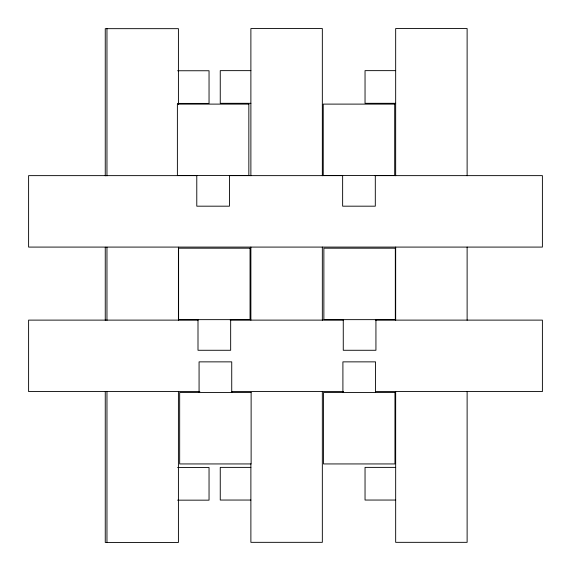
<?xml version="1.0" encoding="UTF-8"?>
<svg xmlns="http://www.w3.org/2000/svg" width="571" height="571" viewBox="0 0 571 571"><rect width="100%" height="100%" fill="white"/><g stroke="black" fill="none" stroke-linecap="round" stroke-linejoin="round"><path stroke-width="0.86" d="M250.883 70.64L220.256 70.64L220.256 103.308L250.883 103.308M395.667 70.64L365.04 70.64L365.04 103.308L395.667 103.308M177.588 70.754L209.043 70.754L209.043 103.415L177.588 103.415M197.195 175.632L28.607 175.632L28.607 247.086L542.393 247.086L542.393 175.632L374.697 175.632M229.306 175.632L342.586 175.632M198.087 320.117L28.607 320.117L28.607 391.57L199.871 391.57M230.199 320.117L343.478 320.117M375.59 320.117L542.393 320.117L542.393 391.57L375.59 391.57M231.983 391.57L343.478 391.57M250.883 467.378L220.256 467.378L220.256 500.046L250.883 500.046M395.667 467.378L365.04 467.378L365.04 500.046L395.667 500.046M177.588 467.492L209.043 467.492L209.043 500.16L177.588 500.16M467.121 175.725L467.121 28.55L395.667 28.55L395.667 175.725M467.121 247.086L467.121 320.231M467.121 391.592L467.121 542.336L395.667 542.336L395.667 391.592M395.667 247.086L395.667 320.231M375.932 319.646L375.932 350.273L343.264 350.273L343.264 319.646M375.568 392.484L375.568 361.864L342.907 361.864L342.907 392.484M375.304 175.561L375.304 206.181L342.636 206.181L342.636 175.561M322.337 175.725L322.337 28.55L250.883 28.55L250.883 175.725M322.337 247.086L322.337 320.231M322.337 391.592L322.337 542.336L250.883 542.336L250.883 463.845M250.883 247.086L250.883 320.231M231.733 392.484L231.733 361.864L199.072 361.864L199.072 392.484M230.663 319.646L230.663 350.273L198.001 350.273L198.001 319.646M229.442 175.561L229.442 206.181L196.781 206.181L196.781 175.561M178.416 104.486L178.416 28.664L105.257 28.664L105.257 175.839M178.416 247.2L178.416 320.345M178.416 391.706L178.416 542.45L105.257 542.45L105.257 391.706M106.963 28.664L106.963 175.839M106.963 247.2L106.963 320.345M106.963 391.706L106.963 542.45M105.257 247.2L105.257 320.345M248.842 104.108L177.388 104.108L177.388 175.561L248.842 175.561L248.842 104.108M394.697 104.108L323.243 104.108L323.243 175.561L394.697 175.561L394.697 104.108M250.055 248.192L178.602 248.192L178.602 319.646L250.055 319.646L250.055 248.192M395.325 248.192L323.871 248.192L323.871 319.646L395.325 319.646L395.325 248.192M251.126 392.484L179.672 392.484L179.672 463.938L251.126 463.938L251.126 392.484M394.968 392.484L323.514 392.484L323.514 463.938L394.968 463.938L394.968 392.484"/></g></svg>
